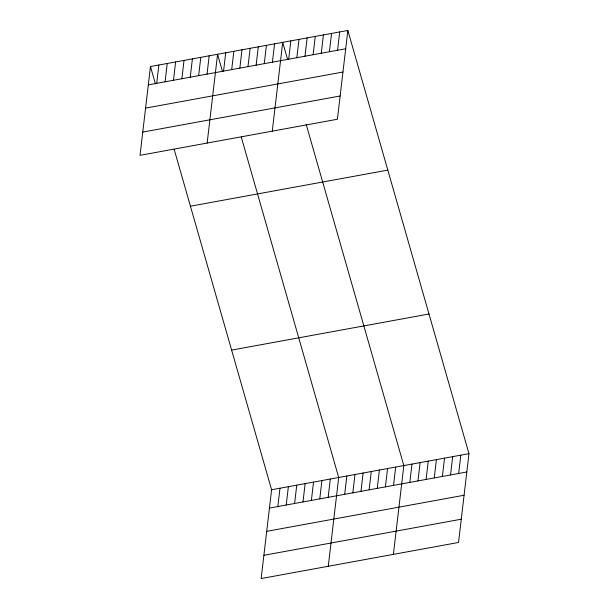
<?xml version="1.0" encoding="UTF-8"?>
<svg xmlns="http://www.w3.org/2000/svg" width="609" height="609" viewBox="0 0 609 609"><rect width="100%" height="100%" fill="white"/><g stroke="black" fill="none" stroke-linecap="round" stroke-linejoin="round"><path stroke-width="0.91" d="M150.461 66.541L140.032 155.333L337.409 119.242L347.846 30.45L150.461 66.541L155.402 83.783M156.703 83.326L158.85 65.003M165.092 81.796L167.239 63.473M173.481 80.259L175.628 61.935M181.863 78.728L184.017 60.405M190.252 77.191L192.406 58.867M198.641 75.661L200.795 57.337M207.03 74.123L209.184 55.8M207.144 143.062L217.573 54.27L222.506 71.512M223.564 71.101L225.718 52.777M231.702 69.616L233.856 51.293M239.847 68.124L242.001 49.801M247.985 66.64L250.139 48.317M256.13 65.148L258.285 46.824M264.268 63.663L266.422 45.34M272.413 62.171L274.568 43.848M272.276 131.156L282.705 42.356L287.638 59.598M288.696 59.195L290.851 40.872M296.842 57.703L298.989 39.379M304.98 56.218L307.134 37.895M313.125 54.726L315.272 36.403M321.263 53.242L323.417 34.919M174.151 149.304L271.591 489.758L261.154 578.55L458.539 542.459L468.968 453.667L347.846 30.45M329.408 51.75L331.555 33.426M277.826 506.551L279.98 488.22M337.546 50.265L339.7 31.942M286.215 505.013L288.369 486.69M294.604 503.483L296.758 485.152M302.993 501.945L305.139 483.622M311.382 500.415L313.528 482.092M319.771 498.878L321.917 480.554M328.16 497.347L330.306 479.024M328.266 566.279L338.695 477.486L241.263 137.033M344.686 494.325L346.841 476.002M352.832 492.833L354.978 474.51M360.97 491.341L363.124 473.018M369.115 489.857L371.262 471.533M377.253 488.365L379.407 470.041M385.398 486.88L387.545 468.557M393.536 485.388L395.69 467.065M393.399 554.373L403.828 465.581L306.144 124.259M409.819 482.412L411.973 464.088M417.964 480.927L420.119 462.596M426.102 479.435L428.256 461.112M434.247 477.943L436.402 459.62M442.385 476.459L444.54 458.135M450.531 474.967L452.685 456.643M458.668 473.482L460.823 455.159M148.314 84.864L345.691 48.773M145.581 108.12L342.958 72.029M142.765 132.077L340.142 95.986M190.434 206.2L387.811 170.109M231.618 350.099L428.995 314.008M271.591 489.758L468.968 453.667M269.437 508.081L466.814 471.99M266.704 531.337L464.081 495.246M263.887 555.294L461.264 519.203"/></g></svg>
